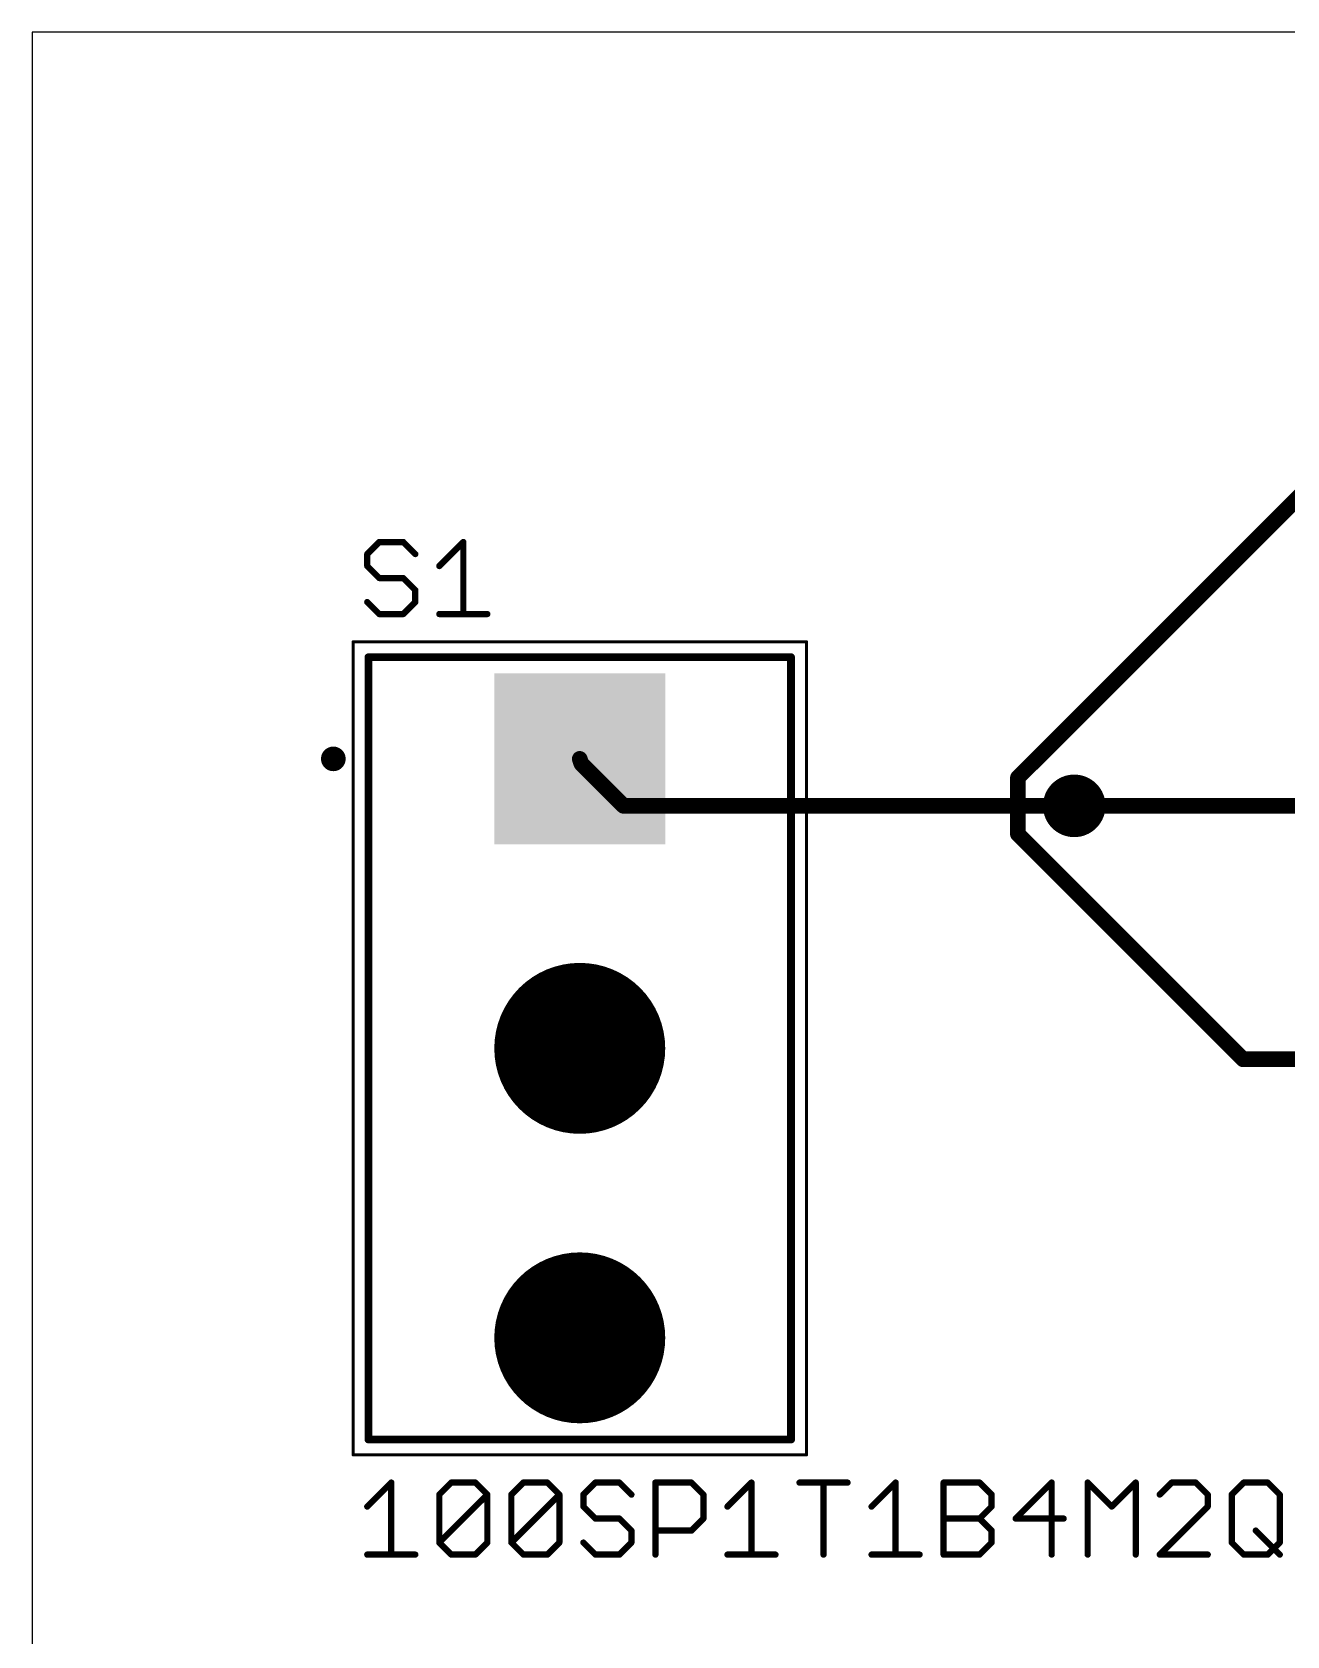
# Model space of a CAD drawing. Extents: x 0 to 100, y 0 to 83.
# Drawn here: x 0 to 20.37, y 53.96 to 80 of the extents above; entities that cross this region are included whole.
import ezdxf

# ---------------------------------------------------------------- set-up
doc = ezdxf.new("R2010")
doc.units = 0
for name, color, linetype in [('1', 22, 'CONTINUOUS'), ('16', 175, 'CONTINUOUS'), ('17', 82, 'CONTINUOUS'), ('18', 82, 'CONTINUOUS'), ('20', 7, 'CONTINUOUS'), ('21', 253, 'CONTINUOUS'), ('23', 7, 'CONTINUOUS'), ('25', 253, 'CONTINUOUS'), ('27', 253, 'CONTINUOUS'), ('39', 22, 'CONTINUOUS'), ('51', 253, 'CONTINUOUS')]:
    doc.layers.add(name, color=color, linetype=linetype)

# ---------------------------------------------------------------- blocks, each defined once
blk = doc.blocks.new('SQUAREP')
blk.add_solid([(-0.5, -0.5), (0.5, -0.5), (-0.5, 0.5), (0.5, 0.5)])
blk = doc.blocks.new('ROUNDP')
at = {"const_width": 0.5}
blk.add_lwpolyline([(0, -0.25, 1), (0, 0.25, 1), (0, -0.25)], format="xyb", dxfattribs=at)
blk = doc.blocks.new('ROUNDV')
at = {"const_width": 0.5}
blk.add_lwpolyline([(0, -0.25, 1), (0, 0.25, 1), (0, -0.25)], format="xyb", dxfattribs=at)

msp = doc.modelspace()

# ---------------------------------------------------------------- linework, layer by layer
at = {"layer": '1', "const_width": 0.254}
for points in [[(26.289, 78.1812), (16.002, 67.8942)], [(16.002, 67.8942), (16.002, 66.9798)], [(16.9164, 67.437), (21.0312, 67.437)], [(16.002, 66.9798), (19.6596, 63.3222)], [(19.6596, 63.3222), (21.0312, 63.3222)]]:
    msp.add_lwpolyline(points, dxfattribs=at)
at = {"layer": '1', "const_width": 0.127}
for points in [[(16.0655, 67.8942, 1), (15.9385, 67.8942)], [(15.9571, 67.9391, 1), (16.0469, 67.8493)], [(16.9164, 67.5005, 1), (16.9164, 67.3735)], [(16.0469, 67.0247, 1), (15.9571, 66.9349)], [(15.9385, 66.9798, 1), (16.0655, 66.9798)], [(19.6596, 63.3857, 1), (19.6596, 63.2587)], [(19.6147, 63.2773, 1), (19.7045, 63.3671)]]:
    msp.add_lwpolyline(points, format="xyb", dxfattribs=at)
at = {"layer": '16', "const_width": 0.254}
for points in [[(8.9154, 68.1228), (8.89, 68.2)], [(8.9154, 68.1228), (9.6012, 67.437)], [(9.6012, 67.437), (16.9164, 67.437)], [(21.4884, 67.437), (16.9164, 67.437)]]:
    msp.add_lwpolyline(points, dxfattribs=at)
at = {"layer": '16', "const_width": 0.127}
for points in [[(8.9503, 68.2198, 1), (8.8297, 68.1802)], [(8.9603, 68.1677, 1), (8.8705, 68.0779)], [(8.8551, 68.103, 1), (8.9757, 68.1426)], [(9.6012, 67.5005, 1), (9.6012, 67.3735)], [(9.5563, 67.3921, 1), (9.6461, 67.4819)], [(16.9164, 67.5005, 1), (16.9164, 67.3735)], [(16.9164, 67.3735, 1), (16.9164, 67.5005)]]:
    msp.add_lwpolyline(points, format="xyb", dxfattribs=at)
at = {"layer": '20'}
for p, q in [((100, 80), (0, 80)), ((0, 80), (0, 0))]:
    msp.add_line(p, q, dxfattribs=at)
at = {"layer": '21'}
for points, const_width in [([(5.46, 69.8818, 1), (5.46, 69.8183)], 0.0635), ([(5.4917, 69.85, 1), (5.4283, 69.85)], 0.0635), ([(7.18, 69.8183, 1), (7.18, 69.8818)], 0.0635), ([(10.6, 69.8818, 1), (10.6, 69.8183)], 0.0635), ([(12.3518, 69.85, 1), (12.2882, 69.85)], 0.0635), ([(12.32, 69.8183, 1), (12.32, 69.8818)], 0.0635), ([(4.89, 68.1, 1), (4.89, 68.3, 1), (4.89, 68.1)], 0.2), ([(5.46, 57.1818, 1), (5.46, 57.1183)], 0.0635), ([(5.4283, 57.15, 1), (5.4917, 57.15)], 0.0635), ([(7.18, 57.1183, 1), (7.18, 57.1818)], 0.0635), ([(10.6, 57.1818, 1), (10.6, 57.1183)], 0.0635), ([(12.2882, 57.15, 1), (12.3518, 57.15)], 0.0635), ([(12.32, 57.1183, 1), (12.32, 57.1818)], 0.0635)]:
    msp.add_lwpolyline(points, format="xyb", dxfattribs=dict(at, const_width=const_width))
at = {"layer": '21', "const_width": 0.127}
for points in [[(5.46, 57.15), (5.46, 69.85)], [(7.18, 69.85), (5.46, 69.85)], [(12.32, 69.85), (10.6, 69.85)], [(12.32, 69.85), (12.32, 57.15)], [(7.18, 57.15), (5.46, 57.15)], [(12.32, 57.15), (10.6, 57.15)]]:
    msp.add_lwpolyline(points, dxfattribs=at)
at = {"layer": '23'}
msp.add_point((8.89, 63.5), dxfattribs=at)
at = {"layer": '25', "const_width": 0.1016}
for points in [[(5.6357, 71.7202), (5.4408, 71.5253)], [(6.0255, 71.7202), (5.6357, 71.7202)], [(6.2204, 71.5253), (6.0255, 71.7202)], [(6.6102, 71.3304), (7, 71.7202)], [(7, 71.7202), (7, 70.5508)], [(5.4408, 71.5253), (5.4408, 71.3304)], [(5.4408, 71.3304), (5.6357, 71.1355)], [(5.6357, 71.1355), (6.0255, 71.1355)], [(6.0255, 71.1355), (6.2204, 70.9406)], [(6.2204, 70.9406), (6.2204, 70.7457)], [(5.6357, 70.5508), (5.4408, 70.7457)], [(6.0255, 70.5508), (5.6357, 70.5508)], [(6.2204, 70.7457), (6.0255, 70.5508)], [(6.6102, 70.5508), (7.3898, 70.5508)]]:
    msp.add_lwpolyline(points, dxfattribs=at)
at = {"layer": '25', "const_width": 0.0508}
for points in [[(5.6357, 71.7456, 1), (5.6357, 71.6948)], [(5.6537, 71.7022, 1), (5.6177, 71.7382)], [(6.0435, 71.7382, 1), (6.0075, 71.7022)], [(6.0255, 71.6948, 1), (6.0255, 71.7456)], [(7.0254, 71.7202, 1), (6.9746, 71.7202)], [(7.018, 71.7022, 1), (6.982, 71.7382)], [(5.4228, 71.5433, 1), (5.4588, 71.5073)], [(5.4588, 71.3484, 1), (5.4228, 71.3124)], [(5.4662, 71.5253, 1), (5.4154, 71.5253)], [(5.4154, 71.3304, 1), (5.4662, 71.3304)], [(6.2024, 71.5073, 1), (6.2384, 71.5433)], [(6.5922, 71.3484, 1), (6.6282, 71.3124)], [(5.6357, 71.1609, 1), (5.6357, 71.1101)], [(5.6177, 71.1175, 1), (5.6537, 71.1535)], [(6.0435, 71.1535, 1), (6.0075, 71.1175)], [(6.0255, 71.1101, 1), (6.0255, 71.1609)], [(6.2458, 70.9406, 1), (6.195, 70.9406)], [(6.2024, 70.9226, 1), (6.2384, 70.9586)], [(5.4588, 70.7637, 1), (5.4228, 70.7277)], [(5.6357, 70.5762, 1), (5.6357, 70.5254)], [(5.6177, 70.5328, 1), (5.6537, 70.5688)], [(6.0075, 70.5688, 1), (6.0435, 70.5328)], [(6.0255, 70.5254, 1), (6.0255, 70.5762)], [(6.195, 70.7457, 1), (6.2458, 70.7457)], [(6.2384, 70.7277, 1), (6.2024, 70.7637)], [(6.6102, 70.5762, 1), (6.6102, 70.5254)], [(6.9746, 70.5508, 1), (7.0254, 70.5508)], [(7.3898, 70.5254, 1), (7.3898, 70.5762)]]:
    msp.add_lwpolyline(points, format="xyb", dxfattribs=at)
at = {"layer": '27', "const_width": 0.1016}
for points in [[(5.4408, 56.0604), (5.8306, 56.4502)], [(5.8306, 56.4502), (5.8306, 55.2808)], [(6.6102, 56.2553), (6.8051, 56.4502)], [(6.6102, 55.4757), (6.6102, 56.2553)], [(6.6102, 55.4757), (7.3898, 56.2553)], [(6.8051, 56.4502), (7.1949, 56.4502)], [(7.1949, 56.4502), (7.3898, 56.2553)], [(7.3898, 56.2553), (7.3898, 55.4757)], [(7.7796, 56.2553), (7.9745, 56.4502)], [(7.7796, 55.4757), (7.7796, 56.2553)], [(7.7796, 55.4757), (8.5592, 56.2553)], [(7.9745, 56.4502), (8.3643, 56.4502)], [(8.3643, 56.4502), (8.5592, 56.2553)], [(8.5592, 56.2553), (8.5592, 55.4757)], [(9.1439, 56.4502), (8.949, 56.2553)], [(8.949, 56.2553), (8.949, 56.0604)], [(9.5337, 56.4502), (9.1439, 56.4502)], [(9.7286, 56.2553), (9.5337, 56.4502)], [(10.1184, 55.2808), (10.1184, 56.4502)], [(10.1184, 56.4502), (10.7031, 56.4502)], [(10.7031, 56.4502), (10.898, 56.2553)], [(10.898, 56.2553), (10.898, 55.8655)], [(11.2878, 56.0604), (11.6776, 56.4502)], [(11.6776, 56.4502), (11.6776, 55.2808)], [(12.4572, 56.4502), (13.2368, 56.4502)], [(12.847, 55.2808), (12.847, 56.4502)], [(13.6266, 56.0604), (14.0164, 56.4502)], [(14.0164, 56.4502), (14.0164, 55.2808)], [(14.796, 55.2808), (14.796, 56.4502)], [(14.796, 56.4502), (15.3807, 56.4502)], [(15.3807, 56.4502), (15.5756, 56.2553)], [(15.5756, 56.2553), (15.5756, 56.0604)], [(16.5501, 56.4502), (15.9654, 55.8655)], [(16.5501, 55.2808), (16.5501, 56.4502)], [(17.1348, 55.2808), (17.1348, 56.4502)], [(17.1348, 56.4502), (17.5246, 56.0604)], [(17.5246, 56.0604), (17.9144, 56.4502)], [(17.9144, 56.4502), (17.9144, 55.2808)], [(18.4991, 56.4502), (18.3042, 56.2553)], [(18.8889, 56.4502), (18.4991, 56.4502)], [(19.0838, 56.2553), (18.8889, 56.4502)], [(19.0838, 56.0604), (19.0838, 56.2553)], [(19.4736, 56.2553), (19.6685, 56.4502)], [(19.4736, 55.4757), (19.4736, 56.2553)], [(19.6685, 56.4502), (20.0583, 56.4502)], [(20.0583, 56.4502), (20.2532, 56.2553)], [(20.2532, 56.2553), (20.2532, 55.4757)], [(8.949, 56.0604), (9.1439, 55.8655)], [(15.5756, 56.0604), (15.3807, 55.8655)], [(18.3042, 55.2808), (19.0838, 56.0604)], [(9.1439, 55.8655), (9.5337, 55.8655)], [(9.5337, 55.8655), (9.7286, 55.6706)], [(10.898, 55.8655), (10.7031, 55.6706)], [(14.796, 55.8655), (15.3807, 55.8655)], [(15.3807, 55.8655), (15.5756, 55.6706)], [(15.9654, 55.8655), (16.745, 55.8655)], [(6.8051, 55.2808), (6.6102, 55.4757)], [(7.3898, 55.4757), (7.1949, 55.2808)], [(7.9745, 55.2808), (7.7796, 55.4757)], [(8.5592, 55.4757), (8.3643, 55.2808)], [(9.1439, 55.2808), (8.949, 55.4757)], [(9.7286, 55.4757), (9.5337, 55.2808)], [(9.7286, 55.6706), (9.7286, 55.4757)], [(10.7031, 55.6706), (10.1184, 55.6706)], [(15.5756, 55.4757), (15.3807, 55.2808)], [(15.5756, 55.6706), (15.5756, 55.4757)], [(19.6685, 55.2808), (19.4736, 55.4757)], [(19.8634, 55.6706), (20.2532, 55.2808)], [(20.2532, 55.4757), (20.0583, 55.2808)], [(5.4408, 55.2808), (6.2204, 55.2808)], [(7.1949, 55.2808), (6.8051, 55.2808)], [(8.3643, 55.2808), (7.9745, 55.2808)], [(9.5337, 55.2808), (9.1439, 55.2808)], [(11.2878, 55.2808), (12.0674, 55.2808)], [(13.6266, 55.2808), (14.4062, 55.2808)], [(15.3807, 55.2808), (14.796, 55.2808)], [(19.0838, 55.2808), (18.3042, 55.2808)], [(20.0583, 55.2808), (19.6685, 55.2808)]]:
    msp.add_lwpolyline(points, dxfattribs=at)
at = {"layer": '27', "const_width": 0.0508}
for points in [[(5.856, 56.4502, 1), (5.8052, 56.4502)], [(5.8486, 56.4322, 1), (5.8126, 56.4682)], [(6.5922, 56.2733, 1), (6.6282, 56.2373)], [(6.6356, 56.2553, 1), (6.5848, 56.2553)], [(6.8051, 56.4756, 1), (6.8051, 56.4248)], [(6.8231, 56.4322, 1), (6.7871, 56.4682)], [(7.2129, 56.4682, 1), (7.1769, 56.4322)], [(7.1949, 56.4248, 1), (7.1949, 56.4756)], [(7.4152, 56.2553, 1), (7.3644, 56.2553)], [(7.4078, 56.2373, 1), (7.3718, 56.2733)], [(7.3718, 56.2373, 1), (7.4078, 56.2733)], [(7.7616, 56.2733, 1), (7.7976, 56.2373)], [(7.805, 56.2553, 1), (7.7542, 56.2553)], [(7.9745, 56.4756, 1), (7.9745, 56.4248)], [(7.9925, 56.4322, 1), (7.9565, 56.4682)], [(8.3823, 56.4682, 1), (8.3463, 56.4322)], [(8.3643, 56.4248, 1), (8.3643, 56.4756)], [(8.5846, 56.2553, 1), (8.5338, 56.2553)], [(8.5772, 56.2373, 1), (8.5412, 56.2733)], [(8.5412, 56.2373, 1), (8.5772, 56.2733)], [(8.931, 56.2733, 1), (8.967, 56.2373)], [(8.9744, 56.2553, 1), (8.9236, 56.2553)], [(9.1439, 56.4756, 1), (9.1439, 56.4248)], [(9.1618, 56.4322, 1), (9.1259, 56.4682)], [(9.5516, 56.4682, 1), (9.5157, 56.4322)], [(9.5337, 56.4248, 1), (9.5337, 56.4756)], [(9.7106, 56.2373, 1), (9.7465, 56.2733)], [(10.1438, 56.4502, 1), (10.093, 56.4502)], [(10.1184, 56.4756, 1), (10.1184, 56.4248)], [(10.721, 56.4682, 1), (10.6851, 56.4322)], [(10.7031, 56.4248, 1), (10.7031, 56.4756)], [(10.9234, 56.2553, 1), (10.8726, 56.2553)], [(10.88, 56.2373, 1), (10.9159, 56.2733)], [(11.703, 56.4502, 1), (11.6522, 56.4502)], [(11.6955, 56.4322, 1), (11.6596, 56.4682)], [(12.4572, 56.4756, 1), (12.4572, 56.4248)], [(12.8724, 56.4502, 1), (12.8216, 56.4502)], [(13.2368, 56.4248, 1), (13.2368, 56.4756)], [(14.0418, 56.4502, 1), (13.991, 56.4502)], [(14.0343, 56.4322, 1), (13.9984, 56.4682)], [(14.8214, 56.4502, 1), (14.7706, 56.4502)], [(14.796, 56.4756, 1), (14.796, 56.4248)], [(15.3986, 56.4682, 1), (15.3627, 56.4322)], [(15.3807, 56.4248, 1), (15.3807, 56.4756)], [(15.601, 56.2553, 1), (15.5502, 56.2553)], [(15.5576, 56.2373, 1), (15.5935, 56.2733)], [(16.5755, 56.4502, 1), (16.5247, 56.4502)], [(16.568, 56.4322, 1), (16.5321, 56.4682)], [(17.1527, 56.4682, 1), (17.1168, 56.4322)], [(17.1602, 56.4502, 1), (17.1094, 56.4502)], [(17.9398, 56.4502, 1), (17.889, 56.4502)], [(17.9323, 56.4322, 1), (17.8964, 56.4682)], [(18.2862, 56.2733, 1), (18.3221, 56.2373)], [(18.4991, 56.4756, 1), (18.4991, 56.4248)], [(18.517, 56.4322, 1), (18.4811, 56.4682)], [(18.9068, 56.4682, 1), (18.8709, 56.4322)], [(18.8889, 56.4248, 1), (18.8889, 56.4756)], [(19.1092, 56.2553, 1), (19.0584, 56.2553)], [(19.0658, 56.2373, 1), (19.1017, 56.2733)], [(19.4556, 56.2733, 1), (19.4915, 56.2373)], [(19.499, 56.2553, 1), (19.4482, 56.2553)], [(19.6685, 56.4756, 1), (19.6685, 56.4248)], [(19.6864, 56.4322, 1), (19.6505, 56.4682)], [(20.0762, 56.4682, 1), (20.0403, 56.4322)], [(20.0583, 56.4248, 1), (20.0583, 56.4756)], [(20.2786, 56.2553, 1), (20.2278, 56.2553)], [(20.2352, 56.2373, 1), (20.2711, 56.2733)], [(5.4228, 56.0784, 1), (5.4588, 56.0424)], [(8.967, 56.0784, 1), (8.931, 56.0424)], [(8.9236, 56.0604, 1), (8.9744, 56.0604)], [(11.2698, 56.0784, 1), (11.3057, 56.0424)], [(13.6086, 56.0784, 1), (13.6445, 56.0424)], [(15.5502, 56.0604, 1), (15.601, 56.0604)], [(15.5935, 56.0424, 1), (15.5576, 56.0784)], [(17.5066, 56.0784, 1), (17.5425, 56.0424)], [(17.5066, 56.0424, 1), (17.5425, 56.0784)], [(19.0584, 56.0604, 1), (19.1092, 56.0604)], [(19.1017, 56.0424, 1), (19.0658, 56.0784)], [(9.1439, 55.8909, 1), (9.1439, 55.8401)], [(9.1259, 55.8475, 1), (9.1618, 55.8835)], [(9.5516, 55.8835, 1), (9.5157, 55.8475)], [(9.5337, 55.8401, 1), (9.5337, 55.8909)], [(10.8726, 55.8655, 1), (10.9234, 55.8655)], [(10.9159, 55.8475, 1), (10.88, 55.8835)], [(14.796, 55.8909, 1), (14.796, 55.8401)], [(15.3986, 55.8835, 1), (15.3627, 55.8475)], [(15.3627, 55.8835, 1), (15.3986, 55.8475)], [(15.3807, 55.8401, 1), (15.3807, 55.8909)], [(15.9474, 55.8835, 1), (15.9833, 55.8475)], [(15.9654, 55.8909, 1), (15.9654, 55.8401)], [(16.745, 55.8401, 1), (16.745, 55.8909)], [(6.6282, 55.4937, 1), (6.5922, 55.4577)], [(6.5922, 55.4937, 1), (6.6282, 55.4577)], [(6.5848, 55.4757, 1), (6.6356, 55.4757)], [(7.3644, 55.4757, 1), (7.4152, 55.4757)], [(7.4078, 55.4577, 1), (7.3718, 55.4937)], [(7.7976, 55.4937, 1), (7.7616, 55.4577)], [(7.7616, 55.4937, 1), (7.7976, 55.4577)], [(7.7542, 55.4757, 1), (7.805, 55.4757)], [(8.5338, 55.4757, 1), (8.5846, 55.4757)], [(8.5772, 55.4577, 1), (8.5412, 55.4937)], [(8.967, 55.4937, 1), (8.931, 55.4577)], [(9.754, 55.6706, 1), (9.7032, 55.6706)], [(9.7032, 55.4757, 1), (9.754, 55.4757)], [(9.7106, 55.6526, 1), (9.7465, 55.6886)], [(9.7465, 55.4577, 1), (9.7106, 55.4937)], [(10.1184, 55.696, 1), (10.1184, 55.6452)], [(10.6851, 55.6886, 1), (10.721, 55.6526)], [(10.7031, 55.6452, 1), (10.7031, 55.696)], [(15.601, 55.6706, 1), (15.5502, 55.6706)], [(15.5502, 55.4757, 1), (15.601, 55.4757)], [(15.5576, 55.6526, 1), (15.5935, 55.6886)], [(15.5935, 55.4577, 1), (15.5576, 55.4937)], [(19.4915, 55.4937, 1), (19.4556, 55.4577)], [(19.4482, 55.4757, 1), (19.499, 55.4757)], [(19.8813, 55.6886, 1), (19.8454, 55.6526)], [(20.2278, 55.4757, 1), (20.2786, 55.4757)], [(20.2711, 55.4577, 1), (20.2352, 55.4937)], [(5.4408, 55.3062, 1), (5.4408, 55.2554)], [(5.8052, 55.2808, 1), (5.856, 55.2808)], [(6.2204, 55.2554, 1), (6.2204, 55.3062)], [(6.8051, 55.3062, 1), (6.8051, 55.2554)], [(6.7871, 55.2628, 1), (6.8231, 55.2988)], [(7.1769, 55.2988, 1), (7.2129, 55.2628)], [(7.1949, 55.2554, 1), (7.1949, 55.3062)], [(7.9745, 55.3062, 1), (7.9745, 55.2554)], [(7.9565, 55.2628, 1), (7.9925, 55.2988)], [(8.3463, 55.2988, 1), (8.3823, 55.2628)], [(8.3643, 55.2554, 1), (8.3643, 55.3062)], [(9.1439, 55.3062, 1), (9.1439, 55.2554)], [(9.1259, 55.2628, 1), (9.1618, 55.2988)], [(9.5157, 55.2988, 1), (9.5516, 55.2628)], [(9.5337, 55.2554, 1), (9.5337, 55.3062)], [(10.093, 55.2808, 1), (10.1438, 55.2808)], [(11.2878, 55.3062, 1), (11.2878, 55.2554)], [(11.6522, 55.2808, 1), (11.703, 55.2808)], [(12.0674, 55.2554, 1), (12.0674, 55.3062)], [(12.8216, 55.2808, 1), (12.8724, 55.2808)], [(13.6266, 55.3062, 1), (13.6266, 55.2554)], [(13.991, 55.2808, 1), (14.0418, 55.2808)], [(14.4062, 55.2554, 1), (14.4062, 55.3062)], [(14.796, 55.3062, 1), (14.796, 55.2554)], [(14.7706, 55.2808, 1), (14.8214, 55.2808)], [(15.3627, 55.2988, 1), (15.3986, 55.2628)], [(15.3807, 55.2554, 1), (15.3807, 55.3062)], [(16.5247, 55.2808, 1), (16.5755, 55.2808)], [(17.1094, 55.2808, 1), (17.1602, 55.2808)], [(17.889, 55.2808, 1), (17.9398, 55.2808)], [(18.2862, 55.2988, 1), (18.3221, 55.2628)], [(18.3042, 55.3062, 1), (18.3042, 55.2554)], [(19.0838, 55.2554, 1), (19.0838, 55.3062)], [(19.6685, 55.3062, 1), (19.6685, 55.2554)], [(19.6505, 55.2628, 1), (19.6864, 55.2988)], [(20.0403, 55.2988, 1), (20.0762, 55.2628)], [(20.0583, 55.2554, 1), (20.0583, 55.3062)], [(20.2352, 55.2628, 1), (20.2711, 55.2988)]]:
    msp.add_lwpolyline(points, format="xyb", dxfattribs=at)
at = {"layer": '39', "const_width": 0.05}
for points in [[(12.57, 70.1), (5.21, 70.1)], [(5.21, 70.1), (5.21, 56.9)], [(12.57, 56.9), (12.57, 70.1)], [(5.21, 56.9), (12.57, 56.9)]]:
    msp.add_lwpolyline(points, dxfattribs=at)
at = {"layer": '39', "const_width": 0.025}
for points in [[(5.21, 70.1125, 1), (5.21, 70.0875)], [(5.2225, 70.1, 1), (5.1975, 70.1)], [(12.5825, 70.1, 1), (12.5575, 70.1)], [(12.57, 70.0875, 1), (12.57, 70.1125)], [(5.21, 56.9125, 1), (5.21, 56.8875)], [(5.1975, 56.9, 1), (5.2225, 56.9)], [(12.5575, 56.9, 1), (12.5825, 56.9)], [(12.57, 56.8875, 1), (12.57, 56.9125)]]:
    msp.add_lwpolyline(points, format="xyb", dxfattribs=at)
at = {"layer": '51'}
for points, const_width in [([(5.46, 69.8818, 1), (5.46, 69.8183)], 0.0635), ([(5.4917, 69.85, 1), (5.4283, 69.85)], 0.0635), ([(12.3518, 69.85, 1), (12.2882, 69.85)], 0.0635), ([(12.32, 69.8183, 1), (12.32, 69.8818)], 0.0635), ([(4.89, 68.1, 1), (4.89, 68.3, 1), (4.89, 68.1)], 0.2), ([(5.46, 57.1818, 1), (5.46, 57.1183)], 0.0635), ([(5.4283, 57.15, 1), (5.4917, 57.15)], 0.0635), ([(12.2882, 57.15, 1), (12.3518, 57.15)], 0.0635), ([(12.32, 57.1183, 1), (12.32, 57.1818)], 0.0635)]:
    msp.add_lwpolyline(points, format="xyb", dxfattribs=dict(at, const_width=const_width))
at = {"layer": '51', "const_width": 0.127}
for points in [[(12.32, 69.85), (5.46, 69.85)], [(5.46, 69.85), (5.46, 57.15)], [(12.32, 57.15), (12.32, 69.85)], [(5.46, 57.15), (12.32, 57.15)]]:
    msp.add_lwpolyline(points, dxfattribs=at)

# ---------------------------------------------------------------- block references
at = {"layer": '17', "xscale": 2.775, "yscale": 2.775, "rotation": 180}
for name, p in [('SQUAREP', (8.89, 68.2)), ('SQUAREP', (8.89, 68.2)), ('ROUNDP', (8.89, 63.5)), ('ROUNDP', (8.89, 63.5)), ('ROUNDP', (8.89, 58.8)), ('ROUNDP', (8.89, 58.8))]:
    msp.add_blockref(name, p, dxfattribs=at)
at = {"layer": '18', "xscale": 1.016, "yscale": 1.016}
msp.add_blockref('ROUNDV', (16.9164, 67.437), dxfattribs=at)
msp.add_blockref('ROUNDV', (16.9164, 67.437), dxfattribs=at)

doc.saveas('drawing.dxf')
